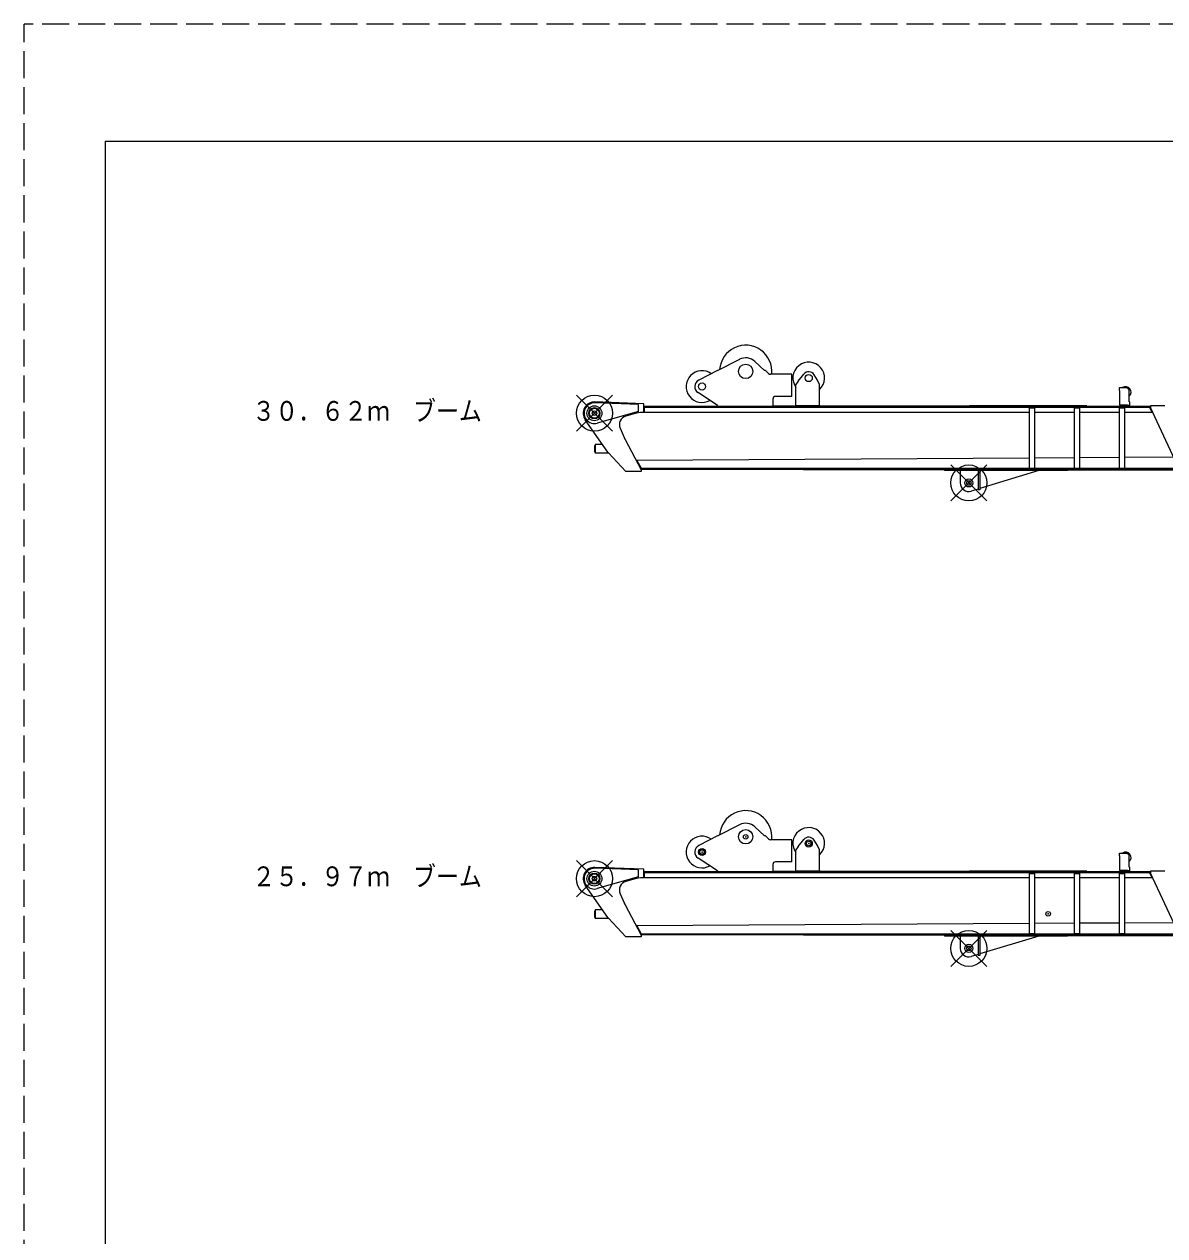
# Model space of a CAD drawing. Units: millimetres on the paper. Extents: x -420 to 420, y -297 to 297.
# Drawn here: x -420.5 to -293.8, y 162.5 to 297 of the extents above; entities that cross this region are included whole.
import ezdxf
from ezdxf.enums import TextEntityAlignment as Align

# ---------------------------------------------------------------- set-up
doc = ezdxf.new("R2010")
doc.units = ezdxf.units.MM
doc.header["$PDMODE"] = 32
doc.header["$PDSIZE"] = 0.5
doc.linetypes.add('DASHED3', pattern=[4, 3, -1])
doc.layers.add('0-0_0', color=7, linetype='Continuous', lineweight=18)
doc.layers.add('0-1_1', color=7, linetype='DASHED3', lineweight=18)
doc.styles.add('ＭＳ ゴシック', font='')
doc.styles.get('ＭＳ ゴシック').set_extended_font_data('MS Gothic')

msp = doc.modelspace()

# ---------------------------------------------------------------- linework, layer by layer
at = {"layer": '0-0_0'}
for p, q in [((-341.053, 259.786), (-343.475, 258.55)), ((-343.491, 258.55), (-345.588, 257.471)), ((-338.279, 258.55), (-338.371, 258.636)), ((-337.839, 258.218), (-338.171, 258.55)), ((-335.241, 258.13), (-337.627, 258.13)), ((-335.241, 255.67), (-335.241, 258.13)), ((-359.171, 251.8), (-355.171, 255.8)), ((-359.171, 255.8), (-355.171, 251.8)), ((-343.491, 254.67), (-345.66, 256.091)), ((-335.241, 255.67), (-337.051, 255.67)), ((-343.491, 254.67), (-343.491, 254.55)), ((-337.351, 254.55), (-343.491, 254.55)), ((-337.351, 255.37), (-337.351, 254.55)), ((-317.591, 244.06), (-313.591, 248.06)), ((-317.591, 248.06), (-313.591, 244.06)), ((-341.053, 208.1), (-343.475, 206.864)), ((-343.491, 206.864), (-345.588, 205.786)), ((-338.279, 206.864), (-338.371, 206.95)), ((-337.839, 206.532), (-338.171, 206.864)), ((-335.241, 206.444), (-337.627, 206.444)), ((-335.241, 203.984), (-335.241, 206.444)), ((-359.171, 200.114), (-355.171, 204.114)), ((-359.171, 204.114), (-355.171, 200.114)), ((-343.491, 202.984), (-345.66, 204.405)), ((-337.351, 203.684), (-337.351, 202.864)), ((-335.241, 203.984), (-337.051, 203.984)), ((-343.491, 202.984), (-343.491, 202.864)), ((-337.351, 202.864), (-343.491, 202.864)), ((-317.591, 192.374), (-313.591, 196.374)), ((-317.591, 196.374), (-313.591, 192.374))]:
    msp.add_line(p, q, dxfattribs=at)
at = {"layer": '0-0_0', "color": 5}
for p, q in [((-334.534, 257.376), (-334.784, 257.01)), ((-334.784, 254.64), (-334.784, 257.01)), ((-334.534, 257.376), (-333.918, 258.147)), ((-352.271, 254.768), (-357.129, 254.949)), ((-351.671, 254.846), (-357.125, 255.049)), ((-352.271, 253.99), (-352.271, 254.768)), ((-351.671, 253.89), (-351.671, 254.846)), ((-350.566, 254.55), (-351.671, 254.55)), ((-295.411, 254.48), (-351.671, 254.48)), ((-295.484, 254.44), (-351.611, 254.44)), ((-351.611, 253.89), (-351.611, 254.44)), ((-295.411, 254.55), (-350.566, 254.55)), ((-334.951, 254.595), (-337.271, 254.595)), ((-337.271, 254.55), (-337.271, 254.595)), ((-334.951, 254.55), (-334.951, 254.595)), ((-334.871, 254.55), (-334.871, 254.64)), ((-331.991, 254.55), (-331.991, 254.595)), ((-315.494, 254.595), (-331.991, 254.595)), ((-315.607, 254.55), (-315.607, 254.595)), ((-315.494, 254.55), (-315.494, 254.62)), ((-308.859, 254.4), (-308.891, 254.4)), ((-308.891, 254.4), (-308.891, 247.693)), ((-308.323, 254.423), (-308.859, 254.423)), ((-308.859, 254.423), (-308.859, 254.345)), ((-308.365, 254.345), (-308.827, 254.345)), ((-308.323, 254.423), (-308.323, 254.345)), ((-308.291, 254.4), (-308.323, 254.4)), ((-308.291, 254.4), (-308.291, 247.693)), ((-303.891, 254.4), (-303.891, 247.693)), ((-303.859, 254.4), (-303.891, 254.4)), ((-303.859, 254.423), (-303.859, 254.345)), ((-303.323, 254.423), (-303.859, 254.423)), ((-303.365, 254.345), (-303.827, 254.345)), ((-303.323, 254.423), (-303.323, 254.345)), ((-303.291, 254.4), (-303.323, 254.4)), ((-303.291, 254.4), (-303.291, 247.693)), ((-298.891, 254.4), (-298.891, 247.693)), ((-298.859, 254.4), (-298.891, 254.4)), ((-298.323, 254.423), (-298.859, 254.423)), ((-298.859, 254.423), (-298.859, 254.345)), ((-298.365, 254.345), (-298.827, 254.345)), ((-298.323, 254.423), (-298.323, 254.345)), ((-298.291, 254.4), (-298.323, 254.4)), ((-298.291, 254.4), (-298.291, 247.693)), ((-295.228, 253.89), (-295.484, 254.44)), ((-295.471, 254.48), (-295.471, 254.55)), ((-292.223, 247.583), (-295.411, 254.425)), ((-355.671, 249.485), (-358.195, 253.082)), ((-352.271, 253.99), (-356.859, 252.693)), ((-352.662, 253.777), (-353.669, 253.492)), ((-351.671, 253.89), (-351.845, 253.89)), ((-308.891, 253.89), (-351.611, 253.89)), ((-303.891, 253.89), (-308.291, 253.89)), ((-298.891, 253.89), (-303.291, 253.89)), ((-295.228, 253.89), (-298.291, 253.89)), ((-354.314, 252.13), (-353.87, 251.112)), ((-357.101, 250.34), (-357.101, 249.36)), ((-356.271, 250.34), (-357.101, 250.34)), ((-353.764, 250.892), (-351.961, 247.533)), ((-357.161, 250.18), (-357.161, 249.52)), ((-357.101, 250.18), (-357.161, 250.18)), ((-357.161, 249.52), (-357.101, 249.52)), ((-355.563, 249.36), (-357.101, 249.36)), ((-353.671, 247.333), (-355.616, 249.417)), ((-303.291, 248.884), (-298.891, 248.909)), ((-298.291, 248.912), (-292.923, 248.943)), ((-352.466, 248.603), (-308.891, 248.852)), ((-292.237, 247.613), (-352.004, 247.613)), ((-351.906, 247.613), (-351.906, 247.553)), ((-333.961, 247.613), (-333.996, 247.553)), ((-333.931, 247.613), (-333.901, 247.533)), ((-308.859, 247.693), (-308.891, 247.693)), ((-308.859, 247.67), (-308.859, 247.693)), ((-308.323, 247.67), (-308.859, 247.67)), ((-308.323, 247.67), (-308.323, 247.693)), ((-308.291, 247.693), (-308.323, 247.693)), ((-308.291, 248.855), (-303.891, 248.88)), ((-303.323, 247.67), (-303.859, 247.67)), ((-303.291, 247.693), (-303.323, 247.693)), ((-303.323, 247.67), (-303.323, 247.693)), ((-298.859, 247.693), (-298.891, 247.693)), ((-298.859, 247.67), (-298.859, 247.693)), ((-298.323, 247.67), (-298.859, 247.67)), ((-298.291, 247.693), (-298.323, 247.693)), ((-298.323, 247.67), (-298.323, 247.693)), ((-351.961, 247.333), (-353.671, 247.333)), ((-333.996, 247.553), (-351.972, 247.553)), ((-351.961, 247.533), (-351.961, 247.333)), ((-292.081, 247.533), (-333.901, 247.533)), ((-318.291, 247.533), (-318.291, 247.423)), ((-304.641, 247.423), (-318.291, 247.423)), ((-316.541, 247.423), (-316.541, 246.06)), ((-314.551, 247.423), (-314.551, 245.283)), ((-307.823, 247.423), (-314.361, 245.44)), ((-304.641, 247.533), (-304.641, 247.423)), ((-292.081, 247.463), (-304.641, 247.463)), ((-314.551, 245.383), (-315.316, 245.151)), ((-334.534, 205.69), (-333.918, 206.461)), ((-334.534, 205.69), (-334.784, 205.324)), ((-334.784, 202.954), (-334.784, 205.324)), ((-352.271, 203.083), (-357.129, 203.263)), ((-351.671, 203.16), (-357.125, 203.363)), ((-351.671, 202.204), (-351.671, 203.16)), ((-352.271, 202.304), (-356.859, 201.008)), ((-352.662, 202.091), (-353.669, 201.806)), ((-352.271, 202.304), (-352.271, 203.083)), ((-351.671, 202.204), (-351.845, 202.204)), ((-350.566, 202.864), (-351.671, 202.864)), ((-295.411, 202.794), (-351.671, 202.794)), ((-295.484, 202.754), (-351.611, 202.754)), ((-351.611, 202.204), (-351.611, 202.754)), ((-308.891, 202.204), (-351.611, 202.204)), ((-295.411, 202.864), (-350.566, 202.864)), ((-334.951, 202.909), (-337.271, 202.909)), ((-337.271, 202.864), (-337.271, 202.909)), ((-334.951, 202.864), (-334.951, 202.909)), ((-334.871, 202.864), (-334.871, 202.954)), ((-331.991, 202.864), (-331.991, 202.909)), ((-315.494, 202.909), (-331.991, 202.909)), ((-315.607, 202.864), (-315.607, 202.909)), ((-315.494, 202.864), (-315.494, 202.934)), ((-308.859, 202.714), (-308.891, 202.714)), ((-308.891, 202.714), (-308.891, 196.007)), ((-308.323, 202.737), (-308.859, 202.737)), ((-308.859, 202.737), (-308.859, 202.66)), ((-308.365, 202.66), (-308.827, 202.66)), ((-308.323, 202.737), (-308.323, 202.66)), ((-308.291, 202.714), (-308.323, 202.714)), ((-308.291, 202.714), (-308.291, 196.007)), ((-303.891, 202.204), (-308.291, 202.204)), ((-303.891, 202.714), (-303.891, 196.007)), ((-303.859, 202.714), (-303.891, 202.714)), ((-303.859, 202.737), (-303.859, 202.66)), ((-303.323, 202.737), (-303.859, 202.737)), ((-303.365, 202.66), (-303.827, 202.66)), ((-303.323, 202.737), (-303.323, 202.66)), ((-303.291, 202.714), (-303.323, 202.714)), ((-303.291, 202.714), (-303.291, 196.007)), ((-298.891, 202.204), (-303.291, 202.204)), ((-298.891, 202.714), (-298.891, 196.007)), ((-298.859, 202.714), (-298.891, 202.714)), ((-298.323, 202.737), (-298.859, 202.737)), ((-298.859, 202.737), (-298.859, 202.66)), ((-298.365, 202.66), (-298.827, 202.66)), ((-298.323, 202.737), (-298.323, 202.66)), ((-298.291, 202.714), (-298.323, 202.714)), ((-298.291, 202.714), (-298.291, 196.007)), ((-295.228, 202.204), (-298.291, 202.204)), ((-295.228, 202.204), (-295.484, 202.754)), ((-295.471, 202.794), (-295.471, 202.864)), ((-292.223, 195.897), (-295.411, 202.74)), ((-355.671, 197.8), (-358.195, 201.396)), ((-354.314, 200.444), (-353.87, 199.426)), ((-353.764, 199.207), (-351.961, 195.847)), ((-357.161, 198.494), (-357.161, 197.834)), ((-357.101, 198.494), (-357.161, 198.494)), ((-357.161, 197.834), (-357.101, 197.834)), ((-357.101, 198.654), (-357.101, 197.674)), ((-356.271, 198.654), (-357.101, 198.654)), ((-355.563, 197.674), (-357.101, 197.674)), ((-353.671, 195.647), (-355.616, 197.731)), ((-352.466, 196.917), (-308.891, 197.166)), ((-308.291, 197.17), (-303.891, 197.195)), ((-303.291, 197.198), (-298.891, 197.223)), ((-298.291, 197.227), (-292.923, 197.257)), ((-351.961, 195.647), (-353.671, 195.647)), ((-292.237, 195.927), (-352.004, 195.927)), ((-333.996, 195.867), (-351.972, 195.867)), ((-351.961, 195.847), (-351.961, 195.647)), ((-351.906, 195.927), (-351.906, 195.867)), ((-333.961, 195.927), (-333.996, 195.867)), ((-333.931, 195.927), (-333.901, 195.847)), ((-292.081, 195.847), (-333.901, 195.847)), ((-318.291, 195.847), (-318.291, 195.737)), ((-304.641, 195.737), (-318.291, 195.737)), ((-316.541, 195.737), (-316.541, 194.374)), ((-314.551, 195.737), (-314.551, 193.597)), ((-307.823, 195.737), (-314.361, 193.755)), ((-308.859, 196.007), (-308.891, 196.007)), ((-308.859, 195.985), (-308.859, 196.007)), ((-308.323, 195.985), (-308.859, 195.985)), ((-308.323, 195.985), (-308.323, 196.007)), ((-308.291, 196.007), (-308.323, 196.007)), ((-304.641, 195.847), (-304.641, 195.737)), ((-292.081, 195.777), (-304.641, 195.777)), ((-303.323, 195.985), (-303.859, 195.985)), ((-303.291, 196.007), (-303.323, 196.007)), ((-303.323, 195.985), (-303.323, 196.007)), ((-298.859, 196.007), (-298.891, 196.007)), ((-298.859, 195.985), (-298.859, 196.007)), ((-298.323, 195.985), (-298.859, 195.985)), ((-298.291, 196.007), (-298.323, 196.007)), ((-298.323, 195.985), (-298.323, 196.007)), ((-314.551, 193.697), (-315.316, 193.465))]:
    msp.add_line(p, q, dxfattribs=at)
at = {"layer": '0-0_0', "color": 3}
for p, q in [((-298.866, 256.325), (-298.866, 256.645)), ((-298.866, 256.645), (-298.821, 256.645)), ((-298.866, 256.325), (-298.821, 256.325)), ((-298.821, 256.645), (-298.021, 256.645)), ((-298.821, 254.755), (-298.821, 256.325)), ((-297.771, 256.395), (-298.021, 256.645)), ((-297.771, 255.08), (-297.771, 256.395)), ((-298.821, 254.71), (-298.821, 254.755)), ((-298.821, 254.71), (-297.771, 254.71)), ((-298.781, 254.55), (-298.781, 254.71)), ((-297.961, 254.71), (-298.781, 254.71)), ((-297.961, 254.55), (-297.961, 254.71)), ((-297.771, 255.08), (-297.711, 255.08)), ((-297.771, 254.64), (-297.771, 254.71)), ((-297.771, 254.64), (-297.711, 254.64)), ((-297.711, 254.64), (-297.711, 255.08)), ((-298.866, 204.639), (-298.866, 204.959)), ((-298.866, 204.959), (-298.821, 204.959)), ((-298.866, 204.639), (-298.821, 204.639)), ((-298.821, 204.959), (-298.021, 204.959)), ((-298.821, 203.069), (-298.821, 204.639)), ((-297.771, 204.709), (-298.021, 204.959)), ((-297.771, 203.394), (-297.771, 204.709)), ((-297.771, 203.394), (-297.711, 203.394)), ((-297.711, 202.954), (-297.711, 203.394)), ((-298.821, 203.024), (-298.821, 203.069)), ((-298.821, 203.024), (-297.771, 203.024)), ((-298.781, 202.864), (-298.781, 203.024)), ((-297.771, 202.954), (-297.771, 203.024)), ((-297.771, 202.954), (-297.711, 202.954))]:
    msp.add_line(p, q, dxfattribs=at)
at = {"layer": '0-0_0'}
for points in [[(-338.171, 258.55), (-338.279, 258.55), (-339.348, 259.547)], [(-338.171, 206.864), (-338.279, 206.864), (-339.348, 207.861)]]:
    msp.add_lwpolyline(points, dxfattribs=at)
at = {"layer": '0-0_0', "color": 5}
for points in [[(-332.159, 254.64), (-332.159, 257.01), (-332.409, 257.483), (-332.776, 258.078)], [(-332.071, 254.55), (-332.071, 254.64), (-334.871, 254.64)], [(-302.494, 254.55), (-302.494, 254.62), (-315.494, 254.62)], [(-293.824, 254.64), (-295.411, 254.64), (-295.411, 254.425)], [(-292.322, 247.653), (-351.953, 247.653), (-352.466, 248.603)], [(-303.859, 247.67), (-303.859, 247.693), (-303.891, 247.693)], [(-314.361, 247.423), (-314.361, 245.283), (-314.551, 245.283)], [(-332.159, 202.954), (-332.159, 205.324), (-332.409, 205.797), (-332.776, 206.392)], [(-332.071, 202.864), (-332.071, 202.954), (-334.871, 202.954)], [(-302.494, 202.864), (-302.494, 202.934), (-315.494, 202.934)], [(-293.824, 202.954), (-295.411, 202.954), (-295.411, 202.74)], [(-292.322, 195.967), (-351.953, 195.967), (-352.466, 196.917)], [(-314.361, 195.737), (-314.361, 193.597), (-314.551, 193.597)], [(-303.859, 195.985), (-303.859, 196.007), (-303.891, 196.007)]]:
    msp.add_lwpolyline(points, dxfattribs=at)
at = {"layer": '0-0_0', "color": 3}
msp.add_lwpolyline([(-297.961, 202.864), (-297.961, 203.024), (-298.781, 203.024)], dxfattribs=at)
at = {"layer": '0-0_0'}
for centre, radius in [((-340.371, 258.45), 0.8), ((-345.221, 256.76), 0.4), ((-357.171, 253.8), 2), ((-315.591, 246.06), 2), ((-340.371, 206.764), 0.8), ((-345.221, 205.074), 0.4), ((-357.171, 202.114), 2), ((-315.591, 194.374), 2)]:
    msp.add_circle(centre, radius, dxfattribs=at)
at = {"layer": '0-0_0', "color": 5}
for centre, radius in [((-333.371, 257.71), 0.4), ((-357.171, 253.8), 0.826), ((-357.171, 253.8), 0.62), ((-357.171, 253.8), 0.62), ((-357.171, 253.8), 0.55), ((-315.591, 246.06), 0.45), ((-333.371, 206.024), 0.4), ((-357.171, 202.114), 0.826), ((-357.171, 202.114), 0.62), ((-357.171, 202.114), 0.62), ((-357.171, 202.114), 0.55), ((-315.591, 194.374), 0.45)]:
    msp.add_circle(centre, radius, dxfattribs=at)
for centre, radius, start, end in [((-340.371, 258.45), 2.905, 353.67575, 175.95664), ((-333.371, 257.71), 0.7, 31.67116, 141.37417), ((-357.171, 253.8), 1.25, 87.59386, 215.05294), ((-357.171, 253.8), 1.15, 87.86675, 285.78378), ((-353.397, 252.529), 1, 105.7946, 203.5466), ((-351.845, 250.89), 3, 90, 105.7946), ((-351.12, 252.311), 3, 203.5466, 208.21297), ((-355.151, 249.85), 0.635, 215.05294, 223.01636), ((-315.591, 246.06), 0.95, 180, 286.87045), ((-340.371, 206.764), 2.905, 353.67575, 175.95664), ((-333.371, 206.024), 0.7, 31.67116, 141.37417), ((-357.171, 202.114), 1.25, 87.59386, 215.05294), ((-357.171, 202.114), 1.15, 87.86675, 285.78378), ((-351.845, 199.204), 3, 90, 105.7946), ((-353.397, 200.844), 1, 105.7946, 203.5466), ((-351.12, 200.625), 3, 203.5466, 208.21297), ((-355.151, 198.164), 0.635, 215.05294, 223.01636), ((-315.591, 194.374), 0.95, 180, 286.87045)]:
    msp.add_arc(centre, radius, start, end, dxfattribs=at)
at = {"layer": '0-0_0'}
for centre, radius, start, end in [((-340.371, 258.45), 1.5, 46.99886, 116.88376), ((-345.221, 256.76), 0.8, 117.23101, 236.76567), ((-337.627, 258.43), 0.3, 225, 270), ((-337.051, 255.37), 0.3, 90, 180), ((-340.371, 206.764), 1.5, 46.99886, 116.88376), ((-337.627, 206.744), 0.3, 225, 270), ((-345.221, 205.074), 0.8, 117.23101, 236.76567), ((-337.051, 203.684), 0.3, 90, 180)]:
    msp.add_arc(centre, radius, start, end, dxfattribs=at)
at = {"layer": '0-0_0', "color": 4}
for centre, start, end in [((-345.221, 256.76), 54.26671, 299.72998), ((-333.371, 257.71), 313.52819, 216.64512), ((-333.371, 206.024), 313.52819, 216.64512), ((-345.221, 205.074), 54.26671, 299.72998)]:
    msp.add_arc(centre, 1.76, start, end, dxfattribs=at)
at = {"layer": '0-0_0', "color": 3}
for centre in [(-298.171, 256.145), (-298.171, 204.459)]:
    msp.add_arc(centre, 0.6, 311.81031, 123.55731, dxfattribs=at)
at = {"layer": '0-0_0'}
for p in [(-357.171, 253.8), (-357.171, 253.8), (-315.591, 246.06), (-315.591, 246.06), (-340.371, 206.764), (-333.371, 206.024), (-345.221, 205.074), (-357.171, 202.114), (-357.171, 202.114), (-306.771, 198.204), (-315.591, 194.374), (-315.591, 194.374)]:
    msp.add_point(p, dxfattribs=at)
at = {"layer": '0-1_1'}
for p in [(420.5, 297), (-420.5, -297)]:
    msp.add_line(p, (-420.5, 297), dxfattribs=at)
at = {"layer": '0-1_1', "linetype": 'Continuous'}
for q in [(-411.5, -286), (411.5, 284)]:
    msp.add_line((-411.5, 284), q, dxfattribs=at)

# ---------------------------------------------------------------- texts
at = {"layer": '0-0_0', "style": 'ＭＳ ゴシック', "width": 0.85}
for s, p in [('３０．６２ｍ\u3000ブーム', (-395.171, 252.3)), ('２５．９７ｍ\u3000ブーム', (-395.171, 200.614))]:
    msp.add_text(s, height=2.199, dxfattribs=at).set_placement(p, align=Align.BOTTOM_LEFT)

doc.saveas('drawing.dxf')
